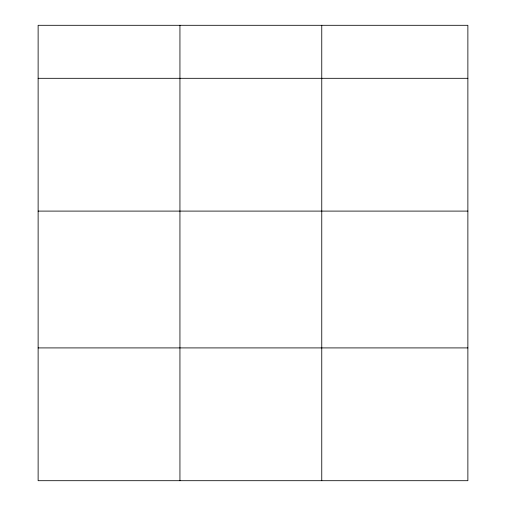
<?xml version="1.0" encoding="UTF-8"?>
<svg xmlns="http://www.w3.org/2000/svg" width="506" height="506" viewBox="0 0 506 506"><rect width="100%" height="100%" fill="white"/><g stroke="black" fill="none" stroke-linecap="round" stroke-linejoin="round"><path stroke-width="0.76" d="M467.873 211.097L467.873 25.3L38.127 25.3L38.127 480.7L467.873 480.7L467.873 211.097L38.127 211.097M38.127 78.31L467.873 78.31M38.127 347.913L467.873 347.913M321.759 25.3L321.759 480.7M179.94 25.3L179.94 480.7"/></g></svg>
